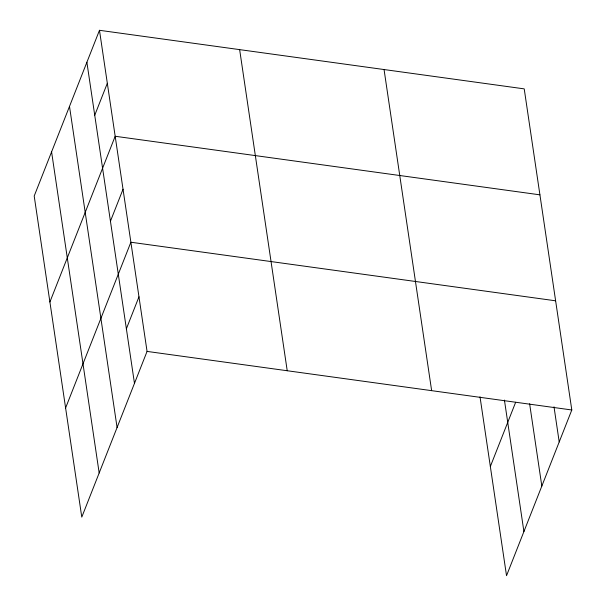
<?xml version="1.0" encoding="UTF-8"?>
<svg xmlns="http://www.w3.org/2000/svg" width="606" height="606" viewBox="0 0 606 606"><rect width="100%" height="100%" fill="white"/><g stroke="black" fill="none" stroke-linecap="round" stroke-linejoin="round"><path stroke-width="0.91" d="M99.475 30.3L34.201 196.018L81.78 517.13L147.061 351.412L99.475 30.3L524.22 88.87L571.799 409.982L506.525 575.7L480.013 396.809M94.741 115.246L107.33 83.28M49.904 301.985L115.178 136.267L539.916 194.837M110.444 221.213L123.033 189.246M65.607 407.952L130.881 242.233L555.619 300.803M126.381 328.785L138.971 296.819M490.345 466.522L515.653 402.27M147.061 351.412L571.799 409.982M553.998 406.793L559.209 441.948M529.621 403.74L541.825 486.088M504.427 400.074L523.91 531.56M384.052 69.546L431.639 390.65M239.643 49.631L287.221 370.736M86.885 62.267L134.471 383.378M69.501 106.406L117.079 427.518M51.586 151.879L99.172 472.991"/></g></svg>
